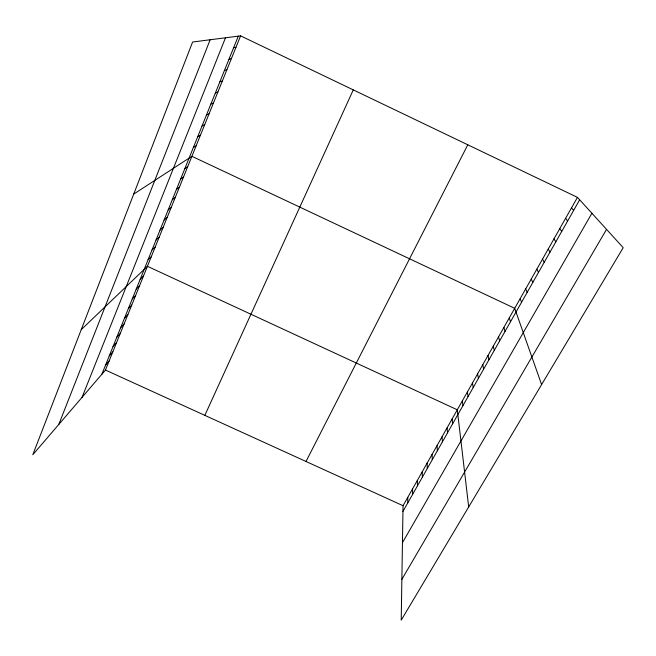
<?xml version="1.0" encoding="UTF-8"?>
<svg xmlns="http://www.w3.org/2000/svg" width="656" height="656" viewBox="0 0 656 656"><rect width="100%" height="100%" fill="white"/><g stroke="black" fill="none" stroke-linecap="round" stroke-linejoin="round"><path stroke-width="0.98" d="M407.753 502.947L407.786 497.322M577.452 197.366L403.046 505.71L401.218 620.141L623.2 247.689L577.452 197.366L240.596 35.859L192.61 42L32.8 454.747L105.46 370.058L240.596 35.859M58.769 424.481L210.141 39.754M82.041 397.364L225.492 37.794M101.86 374.256L238.292 36.154M204.836 415.355L353.272 89.88M306.008 461.48L467.794 144.787M402.956 511.409L579.666 199.793M402.456 542.701L591.909 213.266M401.866 579.355L606.546 229.362M105.559 365.105L109.126 360.997M109.281 355.88L112.824 351.862M113.029 346.573L116.547 342.653M116.817 337.2L120.302 333.371M120.63 327.746L124.082 324.015M124.476 318.217L127.895 314.585M128.346 308.615L131.741 305.081M132.258 298.931L135.612 295.503M136.194 289.173L139.515 285.844M140.171 279.325L143.451 276.11M81.237 329.656L147.42 266.295L457.289 409.803L468.687 506.94M148.092 259.694L151.306 256.693M152.036 249.911L155.218 247.009M156.021 240.039L159.162 237.259M160.039 230.092L163.139 227.419M164.082 220.063L167.149 217.505M168.166 209.953L171.191 207.509M172.274 199.76L175.267 197.44M176.423 189.486L179.375 187.28M180.605 179.121L183.516 177.038M184.82 168.674L187.69 166.714M133.726 194.086L191.896 156.308L514.698 308.312L541.61 384.58M193.356 147.518L196.144 145.812M197.686 136.801L200.416 135.226M202.04 125.993L204.738 124.55M206.435 115.103L209.084 113.791M210.871 104.115L213.471 102.943M215.348 93.029L217.899 91.996M219.858 81.852L222.359 80.959M224.409 70.577L226.861 69.831M228.993 59.204L231.404 58.605M233.626 47.732L235.98 47.281M105.46 370.058L403.046 505.71M571.507 207.87L573.631 210.428M565.611 218.292L567.645 220.982M559.765 228.632L561.716 231.437M553.967 238.882L555.837 241.81M548.219 249.05L549.999 252.093M542.52 259.128L544.218 262.293M536.862 269.124L538.486 272.404M531.253 279.038L532.795 282.433M525.694 288.878L527.153 292.379M520.175 298.636L521.561 302.244M509.269 317.906L510.507 321.735M503.882 327.426L505.054 331.362M498.544 336.872L499.642 340.907M493.246 346.245L494.271 350.378M487.982 355.544L488.941 359.775M482.767 364.761L483.652 369.09M477.593 373.912L478.413 378.34M472.459 382.989L473.214 387.507M467.367 392.001L468.056 396.609M462.308 400.939L462.931 405.638M452.164 418.872L452.665 423.751M447.08 427.86L447.515 432.829M442.029 436.781L442.406 441.841M437.019 445.637L437.331 450.779M432.058 454.419L432.304 459.643M427.122 463.136L427.318 468.441M422.234 471.779L422.366 477.174M417.38 480.364L417.454 485.834M412.567 488.876L412.583 494.419"/></g></svg>
